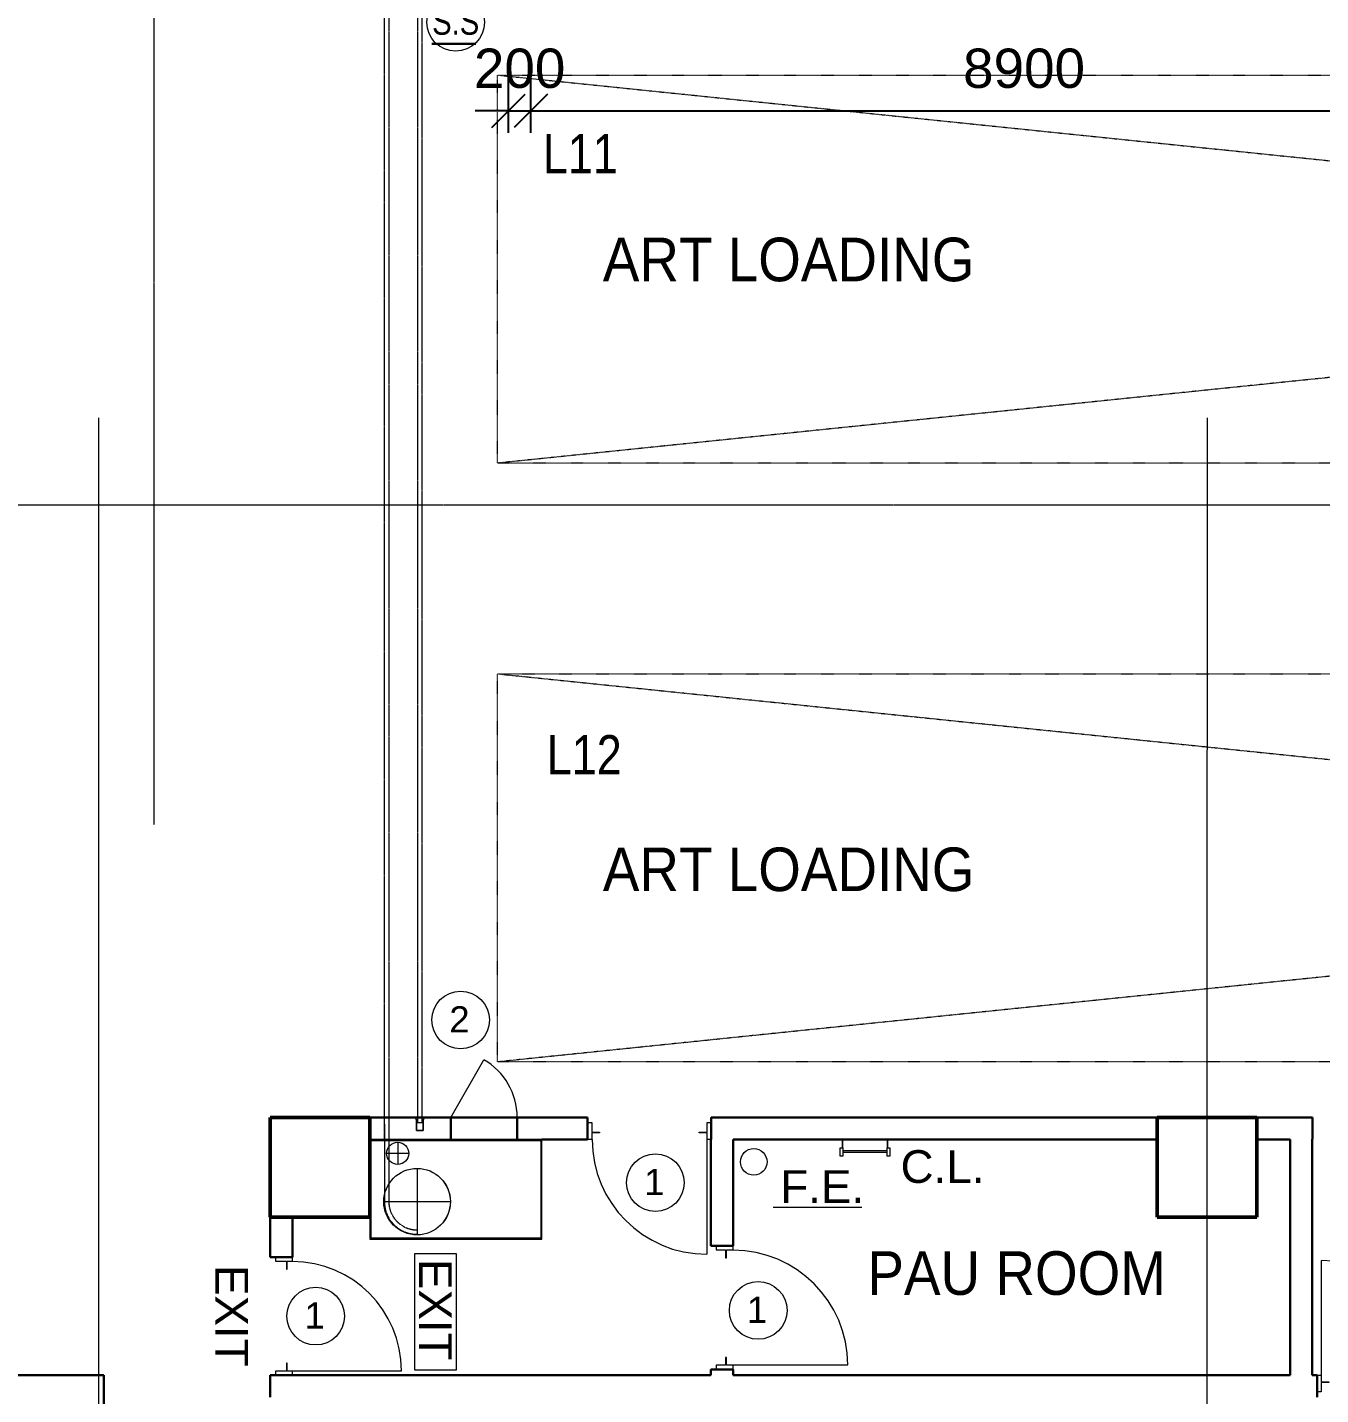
# Model space of a CAD drawing. Header units: millimetres. Extents: x -309924 to 219496, y -330797 to 211873.
# Drawn here: x 46211 to 57876, y 134980 to 147311 of the extents above; entities that cross this region are included whole.
import ezdxf

# ---------------------------------------------------------------- set-up
doc = ezdxf.new("R2010")
doc.units = ezdxf.units.MM
for name, pattern in [('Grid Line', [21, 12, -3, 3, -3]), ('Hidden', [2.25, 1, -1.25]), ('Overhead', [1.8, 1.2, -0.6])]:
    doc.linetypes.add(name, pattern=pattern)
for name, color, linetype, lineweight in [('0-1', 7, 'Continuous', 5), ('A-ANNO-DIMS', 7, 'Continuous', 9), ('A-ANNO-NOTE', 7, 'Continuous', 5), ('A-ANNO-NOTE-1', 7, 'Continuous', 20), ('A-DETL-GENF-HDLN', 7, 'Hidden', 5), ('A-DOOR', 7, 'Continuous', 5), ('A-DOOR-FRAM', 7, 'Continuous', 5), ('A-FLOR', 7, 'Continuous', 18), ('G-ANNO-TEXT', 7, 'Continuous', 5), ('I-WALL', 7, 'Continuous', 9), ('OAP280_C', 210, 'Continuous', 50), ('Q-SPCQ', 7, 'Continuous', 5), ('Q-SPCQ-HDLN', 7, 'Overhead', 5), ('S-COLS-2', 7, 'Continuous', 35), ('S-GRID-1', 7, 'Grid Line', 5), ('UNDERLINE', 10, 'Continuous', 30)]:
    doc.layers.add(name, color=color, linetype=linetype, lineweight=lineweight)
doc.styles.add('Arial Narrow', font='ARIALN.TTF', dxfattribs={"height": 353.981763})
doc.styles.add('Arial_1', font='arial.ttf', dxfattribs={"height": 393.413174})
doc.styles.add('Arial_11', font='arial.ttf', dxfattribs={"height": 354.071856})
doc.styles.add('Arial_2', font='arial.ttf', dxfattribs={"height": 1.475299})
doc.styles.add('Arial_5', font='arial.ttf', dxfattribs={"width": 0.9, "height": 393.413174})
doc.styles.add('Arial_6', font='arial.ttf', dxfattribs={"height": 1.18024})
doc.styles.add('Arial_7', font='arial.ttf', dxfattribs={"width": 0.8, "height": 1.967066})
doc.dimstyles.new('Diagonal_-_2_0mm_Arial', dxfattribs={"dimscale": 304.8, "dimtxt": 500, "dimasz": 0.984252, "dimexe": 0.984252, "dimexo": 0.984252, "dimgap": 0.656168, "dimtad": 1, "dimdec": 0, "dimrnd": 5, "dimzin": 0, "dimdsep": 46, "dimtxsty": 'Arial_11', "dimblk1": 'OBLIQUE', "dimblk2": 'OBLIQUE', "dimsah": 1, "dimcen": 0.09, "dimdle": 0.656168, "dimadec": 0, "dimazin": 0, "dimtfac": 1, "dimtdec": 4, "dimtix": 1, "dimtmove": 0, "dimatfit": 3, "dimfxl": 1, "dimtvp": 1, "dimtolj": 1, "dimtzin": 0, "dimarcsym": 2})

# ---------------------------------------------------------------- blocks, each defined once
blk = doc.blocks.new('ARC_ANN_FE_FIRE-EXTINGUISHER - 1-883772-B2_F PLAN _2 OF 2_')
at = {"layer": 'A-ANNO-NOTE'}
blk.add_circle((-2.685, 2.036), 0.6, dxfattribs=at)
at = {"layer": 'A-ANNO-NOTE-1'}
blk.add_line((-1.804, 0), (2.187, 0), dxfattribs=at)
at = {"layer": 'A-ANNO-NOTE', "insert": (0.406, 1.662), "char_height": 1.4753, "width": 4.5, "attachment_point": 2, "line_spacing_factor": 0.938532, "style": 'Arial_2'}
blk.add_mtext('F.E.', dxfattribs=at)
blk = doc.blocks.new('ARC_ANN_FIRE-RATING_one_ - none-909519-B2_F PLAN _2 OF 2_')
at = {"layer": 'A-ANNO-NOTE'}
blk.add_circle((0, 0), 1.3, dxfattribs=at)
at = {"layer": 'A-ANNO-NOTE', "insert": (-0.05, 0.62), "char_height": 1.18, "width": 1.0944, "attachment_point": 2, "line_spacing_factor": 0.938532, "style": 'Arial_6'}
blk.add_mtext('1', dxfattribs=at)
blk = doc.blocks.new('ARC_DOOR_M40_SINGLE_METAL - 850x2100mm-33263909-B2_F PLAN _2 OF 2_')
at = {"layer": 'A-DOOR'}
blk.add_line((492, 100), (492, 1084), dxfattribs=at)
at = {"layer": 'A-DOOR-FRAM'}
for p, q in [((-495, 100), (-532, 100)), ((-495, 53), (-495, 100)), ((-425, 53), (-495, 53)), ((-495, -52), (-495, 46)), ((-495, 46), (-425, 46)), ((-425, 46), (-425, 53)), ((495, 53), (425, 53)), ((425, 53), (425, 46)), ((425, 46), (495, 46)), ((532, 100), (495, 100)), ((495, 100), (495, 53)), ((495, 46), (495, -52)), ((-532, -52), (-495, -52)), ((495, -52), (532, -52))]:
    blk.add_line(p, q, dxfattribs=at)
blk.add_arc((492, 100), 984, 90, 180, dxfattribs=at)
blk = doc.blocks.new('ARC_DOOR_M40_SINGLE_METAL - 900x2100mm-36725639-B2_F PLAN _2 OF 2_')
at = {"layer": 'A-DOOR'}
blk.add_line((517, 100), (517, 1134), dxfattribs=at)
at = {"layer": 'A-DOOR-FRAM'}
for p, q in [((-520, 100), (-557, 100)), ((-520, 40), (-520, 100)), ((-450, 40), (-520, 40)), ((-520, -52), (-520, 33)), ((-520, 33), (-450, 33)), ((-450, 33), (-450, 40)), ((520, 40), (450, 40)), ((450, 40), (450, 33)), ((450, 33), (520, 33)), ((557, 100), (520, 100)), ((520, 100), (520, 40)), ((520, 33), (520, -52)), ((-557, -52), (-520, -52)), ((520, -52), (557, -52))]:
    blk.add_line(p, q, dxfattribs=at)
blk.add_arc((517, 100), 1034, 90, 180, dxfattribs=at)
blk = doc.blocks.new('ARC_DOOR_M40_SINGLE_METAL - 900x2100mm-V1-B2_F PLAN _2 OF 2_')
at = {"layer": 'A-DOOR'}
blk.add_line((517, -100), (517, -1134), dxfattribs=at)
at = {"layer": 'A-DOOR-FRAM'}
for p, q in [((-557, 52), (-520, 52)), ((-520, 52), (-520, -33)), ((520, 52), (557, 52)), ((520, -33), (520, 52)), ((-520, -100), (-557, -100)), ((-520, -33), (-450, -33)), ((-520, -40), (-520, -100)), ((-450, -40), (-520, -40)), ((-450, -33), (-450, -40)), ((450, -33), (520, -33)), ((450, -40), (450, -33)), ((520, -40), (450, -40)), ((520, -100), (520, -40)), ((557, -100), (520, -100))]:
    blk.add_line(p, q, dxfattribs=at)
blk.add_arc((517, -100), 1034, 180, 270, dxfattribs=at)
blk = doc.blocks.new('ARC_DOOR_M40_SINGLE_METAL - 900x2100mm-33263899-B2_F PLAN _2 OF 2_')
at = {"layer": 'A-DOOR'}
blk.add_line((517, -100), (517, -1134), dxfattribs=at)
at = {"layer": 'A-DOOR-FRAM'}
for p, q in [((-557, 52), (-520, 52)), ((-520, 52), (-520, -33)), ((520, 52), (557, 52)), ((520, -33), (520, 52)), ((-520, -100), (-557, -100)), ((-520, -33), (-450, -33)), ((-520, -40), (-520, -100)), ((-450, -40), (-520, -40)), ((-450, -33), (-450, -40)), ((450, -33), (520, -33)), ((450, -40), (450, -33)), ((520, -40), (450, -40)), ((520, -100), (520, -40)), ((554, -100), (520, -100))]:
    blk.add_line(p, q, dxfattribs=at)
blk.add_arc((517, -100), 1034, 180, 270, dxfattribs=at)
blk = doc.blocks.new('ARC_LOADING TRUCK - Large 16m-25790641-B2_F PLAN _2 OF 2_')
at = {"layer": 'A-DETL-GENF-HDLN'}
for p, q in [((-17000, 1750), (0, 0)), ((-17000, 1750), (0, 1750)), ((-17000, -1750), (-17000, 1750)), ((0, 0), (-17000, -1750)), ((0, -1750), (-17000, -1750))]:
    blk.add_line(p, q, dxfattribs=at)
blk = doc.blocks.new('ARC_LOADING TRUCK - Large 16m-V11-B2_F PLAN _2 OF 2_')
at = {"layer": 'A-DETL-GENF-HDLN'}
for p, q in [((-17000, 1750), (0, 0)), ((-17000, 1750), (0, 1750)), ((-17000, -1750), (-17000, 1750)), ((0, 0), (-17000, -1750)), ((0, -1750), (-17000, -1750))]:
    blk.add_line(p, q, dxfattribs=at)
blk = doc.blocks.new('ARC_LADDER - 2900H x 450W-29293128-B2_F PLAN _2 OF 2_')
at = {"layer": 'Q-SPCQ'}
for p, q in [((25.4, 76.2), (-50.8, 76.2)), ((-50.8, 76.2), (-50.8, 69.85)), ((-50.8, 69.85), (19.05, 69.85)), ((0, 0), (25.4, 0)), ((0, -76.2), (0, 0)), ((19.05, 69.85), (19.05, 0)), ((25.4, 0), (25.4, 76.2)), ((25.4, 0), (25.4, -76.2)), ((424.6, 76.2), (424.6, 0)), ((500.8, 76.2), (424.6, 76.2)), ((424.6, 0), (450, 0)), ((424.6, -76.2), (424.6, 0)), ((430.95, 0), (430.95, 69.85)), ((430.95, 69.85), (500.8, 69.85)), ((450, 0), (450, -76.2)), ((500.8, 69.85), (500.8, 76.2)), ((25.4, -76.2), (0, -76.2)), ((25.4, -25.4), (424.6, -25.4)), ((424.6, -44.45), (25.4, -44.45)), ((450, -76.2), (424.6, -76.2))]:
    blk.add_line(p, q, dxfattribs=at)
blk = doc.blocks.new('ARC_SS_SECURITY SHUTTER_LATERAL - ARC_SS_SECURITY SHUTTER_LATERAL-36748581-B2_F PLAN _2 OF 2_')
at = {"layer": 'Q-SPCQ'}
for p, q in [((-12320, 800), (-12320, -150)), ((-11220, 800), (-12320, 800)), ((-12310, 790), (-12310, -140)), ((-11230, 790), (-12310, 790)), ((-11230, -140), (-11230, 790)), ((-11220, -150), (-11220, 800)), ((-11920, 25), (-11920, 625)), ((-11620, 325), (-12220, 325)), ((-11380, 250), (-11380, 50)), ((-11280, 150), (-11480, 150)), ((10, 45), (0, 45)), ((0, 45), (0, 34)), ((0, 34), (50, 29)), ((1, 35), (1, 44)), ((1, 44), (10, 44)), ((50, 30), (1, 35)), ((10, 44), (10, 45)), ((120, 30), (50, 30)), ((50, 29), (119, 29)), ((119, 29), (119, -29)), ((120, -30), (120, 30)), ((50, -29), (0, -34)), ((0, -34), (0, -45)), ((0, -45), (10, -45)), ((1, -35), (50, -30)), ((1, -44), (1, -35)), ((10, -44), (1, -44)), ((10, -45), (10, -44)), ((119, -29), (50, -29)), ((50, -30), (120, -30)), ((-12320, -150), (-11220, -150)), ((-12310, -140), (-11230, -140))]:
    blk.add_line(p, q, dxfattribs=at)
for centre, radius in [((-11920, 325), 300), ((-11380, 150), 100)]:
    blk.add_circle(centre, radius, dxfattribs=at)
at = {"layer": 'Q-SPCQ-HDLN'}
for p, q in [((-12225, 325), (-12265, 325)), ((-11220, 20), (-11920, 20)), ((-11220, 20), (-11220, -20)), ((50, 20), (-11220, 20)), ((50, 20), (50, -20)), ((-11220, -20), (-11920, -20)), ((-11220, -20), (50, -20))]:
    blk.add_line(p, q, dxfattribs=at)
for radius in [345, 305]:
    blk.add_arc((-11920, 325), radius, 180, 270, dxfattribs=at)
blk = doc.blocks.new('ARC_FS_FIRE SHUTTER LATERAL SINGLE  - ARC_FS_FIRE SHUTTER LATERAL SINGLE -37804872-B2_F PLAN _2 OF 2_')
at = {"layer": 'Q-SPCQ'}
for p, q in [((-12000, 150), (-12900, 150)), ((-12900, 150), (-12900, -1400)), ((-12890, -1390), (-12890, 140)), ((-12890, 140), (-12010, 140)), ((-12010, 140), (-12010, -1390)), ((-12000, -1400), (-12000, 150)), ((-12560, 25), (-12560, -575)), ((-12125, -200), (-12125, 0)), ((10, 45), (0, 45)), ((0, 45), (0, 34)), ((0, 34), (50, 29)), ((1, 35), (1, 44)), ((1, 44), (10, 44)), ((50, 30), (1, 35)), ((10, 44), (10, 45)), ((120, 30), (50, 30)), ((50, 29), (119, 29)), ((119, 29), (119, -29)), ((120, -30), (120, 30)), ((-12025, -100), (-12225, -100)), ((50, -29), (0, -34)), ((0, -34), (0, -45)), ((0, -45), (10, -45)), ((1, -35), (50, -30)), ((1, -44), (1, -35)), ((10, -44), (1, -44)), ((10, -45), (10, -44)), ((119, -29), (50, -29)), ((50, -30), (120, -30)), ((-12260, -275), (-12860, -275)), ((-12900, -1400), (-12000, -1400)), ((-12010, -1390), (-12890, -1390))]:
    blk.add_line(p, q, dxfattribs=at)
for centre, radius in [((-12560, -275), 300), ((-12125, -100), 100)]:
    blk.add_circle(centre, radius, dxfattribs=at)
at = {"layer": 'Q-SPCQ-HDLN'}
for p, q in [((-12615, 20), (-12615, 20)), ((-12000, 20), (-12562, 20)), ((-12000, -20), (-12000, 20)), ((-12000, 20), (50, 20)), ((50, -20), (50, 20)), ((-12000, -20), (-12562, -20)), ((50, -20), (-12000, -20)), ((-12815, -275), (-12855, -275))]:
    blk.add_line(p, q, dxfattribs=at)
for radius in [295, 255]:
    blk.add_arc((-12560, -275), radius, 90, 180, dxfattribs=at)
blk = doc.blocks.new('_Oblique')
at = {"color": 0, "linetype": 'ByBlock', "lineweight": -2}
blk.add_line((-0.5, -0.5), (0.5, 0.5), dxfattribs=at)
blk = doc.blocks.new('*D312')
at = {"layer": 'A-ANNO-DIMS', "color": 0, "lineweight": -2, "transparency": 16777216}
for p, q in [((50751, 146359), (50751, 146859)), ((59651, 146359), (59651, 146859)), ((50551, 146559), (59851, 146559))]:
    blk.add_line(p, q, dxfattribs=at)
at = {"layer": 'Defpoints', "color": 0, "transparency": 16777216}
for p in [(59651, 146559), (50751, 146059), (59651, 146059)]:
    blk.add_point(p, dxfattribs=at)
at = {"layer": 'A-ANNO-DIMS', "color": 0, "lineweight": -2, "transparency": 16777216, "xscale": 299.9999999999999, "yscale": 299.9999999999999, "zscale": 299.9999999999999, "rotation": 180}
blk.add_blockref('_Oblique', (50751, 146559), dxfattribs=at)
at = {"layer": 'A-ANNO-DIMS', "color": 0, "lineweight": -2, "transparency": 16777216, "xscale": 299.9999999999999, "yscale": 299.9999999999999, "zscale": 299.9999999999999}
blk.add_blockref('_Oblique', (59651, 146559), dxfattribs=at)
at = {"layer": 'A-ANNO-DIMS', "color": 0, "transparency": 16777216, "insert": (55201, 146940), "char_height": 354.1, "attachment_point": 5, "style": 'Arial_11'}
blk.add_mtext('\\A1;8900', dxfattribs=at)
blk = doc.blocks.new('*D316')
at = {"layer": 'A-ANNO-DIMS', "color": 0, "lineweight": -2, "transparency": 16777216}
for p, q in [((50551, 146359), (50551, 146859)), ((50751, 146359), (50751, 146859)), ((50551, 146559), (50251, 146559)), ((50551, 146559), (50751, 146559)), ((50751, 146559), (51051, 146559))]:
    blk.add_line(p, q, dxfattribs=at)
at = {"layer": 'Defpoints', "color": 0, "transparency": 16777216}
for p in [(50751, 146559), (50551, 146059), (50751, 146059)]:
    blk.add_point(p, dxfattribs=at)
at = {"layer": 'A-ANNO-DIMS', "color": 0, "lineweight": -2, "transparency": 16777216, "xscale": 299.9999999999999, "yscale": 299.9999999999999, "zscale": 299.9999999999999}
blk.add_blockref('_Oblique', (50551, 146559), dxfattribs=at)
at = {"layer": 'A-ANNO-DIMS', "color": 0, "lineweight": -2, "transparency": 16777216, "xscale": 299.9999999999999, "yscale": 299.9999999999999, "zscale": 299.9999999999999, "rotation": 180}
blk.add_blockref('_Oblique', (50751, 146559), dxfattribs=at)
at = {"layer": 'A-ANNO-DIMS', "color": 0, "transparency": 16777216, "insert": (50651, 146940), "char_height": 354.1, "attachment_point": 5, "style": 'Arial_11'}
blk.add_mtext('\\A1;200', dxfattribs=at)
blk = doc.blocks.new('ARC_ACCESS_PANEL_SINGLE_TIMBER_TYPE11 - 600w x 1800h-35829404-B2_F PLAN _2 OF 2_')
at = {"layer": 'A-DOOR'}
blk.add_line((-175, 50), (125, 570), dxfattribs=at)
blk.add_arc((-175, 50), 600, 0.0006, 60.0006, dxfattribs=at)
blk = doc.blocks.new('ARC_ANN_FIRE-RATING_two_ - none-909955-B2_F PLAN _2 OF 2_')
at = {"layer": 'A-ANNO-NOTE'}
blk.add_circle((0, 0), 1.3, dxfattribs=at)
at = {"layer": 'A-ANNO-NOTE', "insert": (-0.05, 0.62), "char_height": 1.18, "width": 1.0944, "attachment_point": 2, "line_spacing_factor": 0.938532, "style": 'Arial_6'}
blk.add_mtext('2', dxfattribs=at)
blk = doc.blocks.new('ARC_ANN_EXIT - ARC_ANN_EXIT-878429-B2_F PLAN _2 OF 2_')
at = {"layer": 'A-ANNO-NOTE'}
for p, q in [((-2.124, 0), (-2.124, 1.862)), ((-2.124, 1.862), (3.134, 1.862)), ((3.134, 1.862), (3.134, 0)), ((3.134, 0), (-2.124, 0))]:
    blk.add_line(p, q, dxfattribs=at)
at = {"layer": 'A-ANNO-NOTE', "insert": (0.406, 1.662), "char_height": 1.4753, "width": 5.454, "attachment_point": 2, "line_spacing_factor": 0.938532, "style": 'Arial_2'}
blk.add_mtext('EXIT', dxfattribs=at)
blk = doc.blocks.new('shutter')
at = {"layer": 'Q-SPCQ'}
for p, q in [((49651, 137016), (49451, 137016)), ((49551, 137116), (49551, 136916)), ((49726, 136881), (49726, 136281)), ((49426, 136581), (50026, 136581))]:
    blk.add_line(p, q, dxfattribs=at)
for centre, radius in [((49551, 137016), 100), ((49726, 136581), 300)]:
    blk.add_circle(centre, radius, dxfattribs=at)
at = {"layer": 'Q-SPCQ-HDLN'}
for p, q in [((49431, 137281), (49431, 137588)), ((49471, 137588), (49471, 137281)), ((49431, 137281), (49431, 136581)), ((49471, 137281), (49471, 136581)), ((49726, 136326), (49726, 136286))]:
    blk.add_line(p, q, dxfattribs=at)
for radius in [295, 255]:
    blk.add_arc((49726, 136581), radius, 179.9997, 269.9997, dxfattribs=at)
blk = doc.blocks.new('ARC_ANN_LADDER - ARC_ANN_CL-5596703-M_ R_F PLAN')
at = {"layer": 'A-ANNO-NOTE', "insert": (0.406, -1.662), "char_height": 1.4753, "width": 4.5, "attachment_point": 2, "rotation": 180, "line_spacing_factor": 0.938532, "style": 'Arial_1'}
blk.add_mtext('C.L.', dxfattribs=at)
blk = doc.blocks.new('SS')
at = {"layer": 'A-ANNO-NOTE'}
blk.add_circle((51822, 138294), 260, dxfattribs=at)
at = {"layer": 'A-ANNO-NOTE', "insert": (51823, 138418), "char_height": 236, "width": 218.88, "attachment_point": 2, "line_spacing_factor": 0.938532, "style": 'Arial_7'}
blk.add_mtext('S.S', dxfattribs=at)

msp = doc.modelspace()

# ---------------------------------------------------------------- linework, layer by layer
at = {"layer": 'A-FLOR'}
msp.add_line((52376.1, 137480.9), (52378.6, 137480.9), dxfattribs=at)
at = {"layer": 'I-WALL', "lineweight": 30}
for p, q in [((51264.6, 137480.9), (49301.1, 137480.9)), ((49301.1, 137480.9), (49301.1, 137280.9)), ((50029, 137280.9), (50029, 137480.9)), ((50629, 137480.9), (50629, 137280.9)), ((51264.6, 137280.9), (51264.6, 137480.9)), ((56401.1, 137480.9), (52378.6, 137480.9)), ((52378.6, 137480.9), (52378.6, 137280.9)), ((56401.1, 137280.9), (56401.1, 137480.9)), ((57798.6, 137480.9), (57301.1, 137480.9)), ((57301.1, 137480.9), (57301.1, 137280.9)), ((57798.6, 137478.4), (57798.6, 137480.9)), ((57803.6, 137478.4), (57798.6, 137478.4)), ((57803.6, 137283.4), (57803.6, 137478.4)), ((50851.1, 137280.9), (51264.6, 137280.9)), ((52376.1, 137280.9), (52376.1, 136321.9)), ((52378.6, 137280.9), (52376.1, 137280.9)), ((52576.1, 136321.9), (52576.1, 137280.9)), ((52576.1, 137280.9), (53490.9, 137280.9)), ((53567.1, 137280.9), (53966.3, 137280.9)), ((54042.5, 137280.9), (56401.1, 137280.9)), ((57301.1, 137280.9), (57601.1, 137280.9)), ((57601.1, 137280.9), (57601.1, 135155.9)), ((57801.1, 135155.9), (57801.1, 137283.4)), ((57801.1, 137283.4), (57803.6, 137283.4)), ((48601.1, 136580.9), (48401.1, 136580.9)), ((48401.1, 136580.9), (48401.1, 136219.9)), ((48601.1, 136219.9), (48601.1, 136580.9)), ((52376.1, 136321.9), (52576.1, 136321.9)), ((48401.1, 136219.9), (48601.1, 136219.9)), ((46901.1, 135155.9), (45201.1, 135155.9)), ((46901.1, 134855.9), (46901.1, 135155.9)), ((52376.1, 135155.9), (48401.1, 135155.9)), ((48401.1, 135155.9), (48401.1, 134955.9)), ((52376.1, 135207.9), (52376.1, 135155.9)), ((52576.1, 135207.9), (52376.1, 135207.9)), ((52576.1, 135155.9), (52576.1, 135207.9)), ((57601.1, 135155.9), (52576.1, 135155.9)), ((57844.1, 135155.9), (57801.1, 135155.9)), ((57844.1, 134955.9), (57844.1, 135155.9))]:
    msp.add_line(p, q, dxfattribs=at)
at = {"layer": 'OAP280_C'}
for p, q in [((49301.3, 137480.9), (48401.3, 137480.9)), ((48401.3, 137480.9), (48401.3, 136580.9)), ((49301.3, 136580.9), (49301.3, 137480.9)), ((57301.3, 137480.9), (56401.3, 137480.9)), ((56401.3, 137480.9), (56401.3, 136580.9)), ((57301.3, 136580.9), (57301.3, 137480.9)), ((48401.3, 136580.9), (49301.3, 136580.9)), ((56401.3, 136580.9), (57301.3, 136580.9))]:
    msp.add_line(p, q, dxfattribs=at)
at = {"layer": 'S-COLS-2'}
for p, q in [((49301.1, 137480.9), (48401.1, 137480.9)), ((48401.1, 137480.9), (48401.1, 136580.9)), ((49301.1, 137280.9), (49301.1, 137480.9)), ((57301.1, 137480.9), (56401.1, 137480.9)), ((56401.1, 137480.9), (56401.1, 136580.9)), ((57301.1, 136580.9), (57301.1, 137480.9)), ((48401.1, 136580.9), (49301.1, 136580.9)), ((56401.1, 136580.9), (57301.1, 136580.9))]:
    msp.add_line(p, q, dxfattribs=at)
at = {"layer": 'S-GRID-1'}
for p, q in [((47351.5, 210672.6), (47351.1, 140117.7)), ((46851.1, 143788.9), (46851, 123917.3)), ((56851.1, 143788.9), (56851, 123917.3)), ((-10508.2, 143006.2), (128177.3, 143005.5))]:
    msp.add_line(p, q, dxfattribs=at)
at = {"layer": 'UNDERLINE'}
msp.add_lwpolyline([(49859.1, 147161.8), (50255.8, 147161.8)], dxfattribs=at)

# ---------------------------------------------------------------- block references
at = {"layer": '0-1'}
for name, p, rotation in [('ARC_SS_SECURITY SHUTTER_LATERAL - ARC_SS_SECURITY SHUTTER_LATERAL-36748581-B2_F PLAN _2 OF 2_', (49751.1, 137480.9), 269.9997000000001), ('ARC_FS_FIRE SHUTTER LATERAL SINGLE  - ARC_FS_FIRE SHUTTER LATERAL SINGLE -37804872-B2_F PLAN _2 OF 2_', (49451.2, 149280.9), 89.99969999999729), ('ARC_LOADING TRUCK - Large 16m-25790641-B2_F PLAN _2 OF 2_', (67451.1, 145130.8), 359.9997000009001), ('ARC_LOADING TRUCK - Large 16m-V11-B2_F PLAN _2 OF 2_', (67451.1, 139730.8), 359.9997000009001), ('ARC_ACCESS_PANEL_SINGLE_TIMBER_TYPE11 - 600w x 1800h-35829404-B2_F PLAN _2 OF 2_', (50204, 137430.9), 359.9996999999999), ('ARC_DOOR_M40_SINGLE_METAL - 900x2100mm-33263899-B2_F PLAN _2 OF 2_', (51821.6, 137380.9), 359.9997000009001), ('ARC_LADDER - 2900H x 450W-29293128-B2_F PLAN _2 OF 2_', (53541.7, 137207.2), 359.9997000009001), ('ARC_DOOR_M40_SINGLE_METAL - 900x2100mm-36725639-B2_F PLAN _2 OF 2_', (52476.1, 135764.9), 269.9996999999998), ('ARC_DOOR_M40_SINGLE_METAL - 850x2100mm-33263909-B2_F PLAN _2 OF 2_', (48501.1, 135687.9), 269.9996999999998), ('ARC_DOOR_M40_SINGLE_METAL - 900x2100mm-V1-B2_F PLAN _2 OF 2_', (58401.1, 135055.9), 179.9997000009)]:
    msp.add_blockref(name, p, dxfattribs=dict(at, rotation=rotation))
at = {"layer": 'A-ANNO-NOTE'}
msp.add_blockref('SS', (-1748.7, 9062.6), dxfattribs=at)
at = {"layer": 'A-ANNO-NOTE', "xscale": 200, "yscale": 200, "zscale": 200}
for name, p in [('ARC_ANN_FIRE-RATING_two_ - none-909955-B2_F PLAN _2 OF 2_', (50118.4, 138358.8)), ('ARC_ANN_FIRE-RATING_one_ - none-909519-B2_F PLAN _2 OF 2_', (51875.6, 136891.5)), ('ARC_ANN_FE_FIRE-EXTINGUISHER - 1-883772-B2_F PLAN _2 OF 2_', (53299.4, 136671.8)), ('ARC_ANN_FIRE-RATING_one_ - none-909519-B2_F PLAN _2 OF 2_', (48811.9, 135687.9)), ('ARC_ANN_FIRE-RATING_one_ - none-909519-B2_F PLAN _2 OF 2_', (52802.7, 135739.5))]:
    msp.add_blockref(name, p, dxfattribs=at)
for name, p, rotation in [('ARC_ANN_LADDER - ARC_ANN_CL-5596703-M_ R_F PLAN', (54546.4, 136852.3), 180), ('ARC_ANN_EXIT - ARC_ANN_EXIT-878429-B2_F PLAN _2 OF 2_', (49706.8, 135826.8), 269.9999999999999)]:
    msp.add_blockref(name, p, dxfattribs=dict(at, rotation=rotation))
at = {"layer": 'UNDERLINE'}
msp.add_blockref('shutter', (0, 139.8), dxfattribs=at)

# ---------------------------------------------------------------- texts
at = {"layer": 'A-ANNO-NOTE', "insert": (48202.2, 135691.3), "char_height": 295.06, "width": 1090.8, "attachment_point": 2, "rotation": 270, "line_spacing_factor": 0.938532, "style": 'Arial_2'}
msp.add_mtext('EXIT', dxfattribs=at)
at = {"layer": 'G-ANNO-TEXT', "attachment_point": 1}
for s, insert, char_height, width, line_spacing_factor, style in [('L11', (50860.1, 146349.6), 353.98, 803.488, 0.968573, 'Arial Narrow'), ('ART LOADING', (51401.4, 145414.4), 393.413, 3964.8, 0.938532, 'Arial_5'), ('L12', (50895.4, 140928.1), 353.98, 803.488, 0.968573, 'Arial Narrow'), ('ART LOADING', (51401.4, 139914.4), 393.413, 3964.8, 0.938532, 'Arial_5'), ('PAU ROOM', (53787.7, 136273.2), 393.41, 3182.4, 0.938532, 'Arial_5')]:
    msp.add_mtext(s, dxfattribs=dict(at, insert=insert, char_height=char_height, width=width, line_spacing_factor=line_spacing_factor, style=style))

# ---------------------------------------------------------------- dimensions: what is measured, and where the dimension line sits
at = {"layer": 'A-ANNO-DIMS'}
for base, p1, p2, picture, middle in [((50751.1, 146559.5), (50551.1, 146059.5), (50751.1, 146059.4), '*D316', (50651.1, 146940.2)), ((59651.4, 146559.4), (50751.1, 146059.4), (59651.4, 146059.4), '*D312', (55201.3, 146940.2))]:
    dim = msp.add_linear_dim(base=base, p1=p1, p2=p2, dimstyle='Diagonal_-_2_0mm_Arial', override={"dimpost": '<>', "dimtmove": 1, "dimarcsym": 2}, dxfattribs=at)
    dim.commit()
    dim.dimension.update_dxf_attribs({"geometry": picture, "text_midpoint": middle})

doc.saveas('drawing.dxf')
